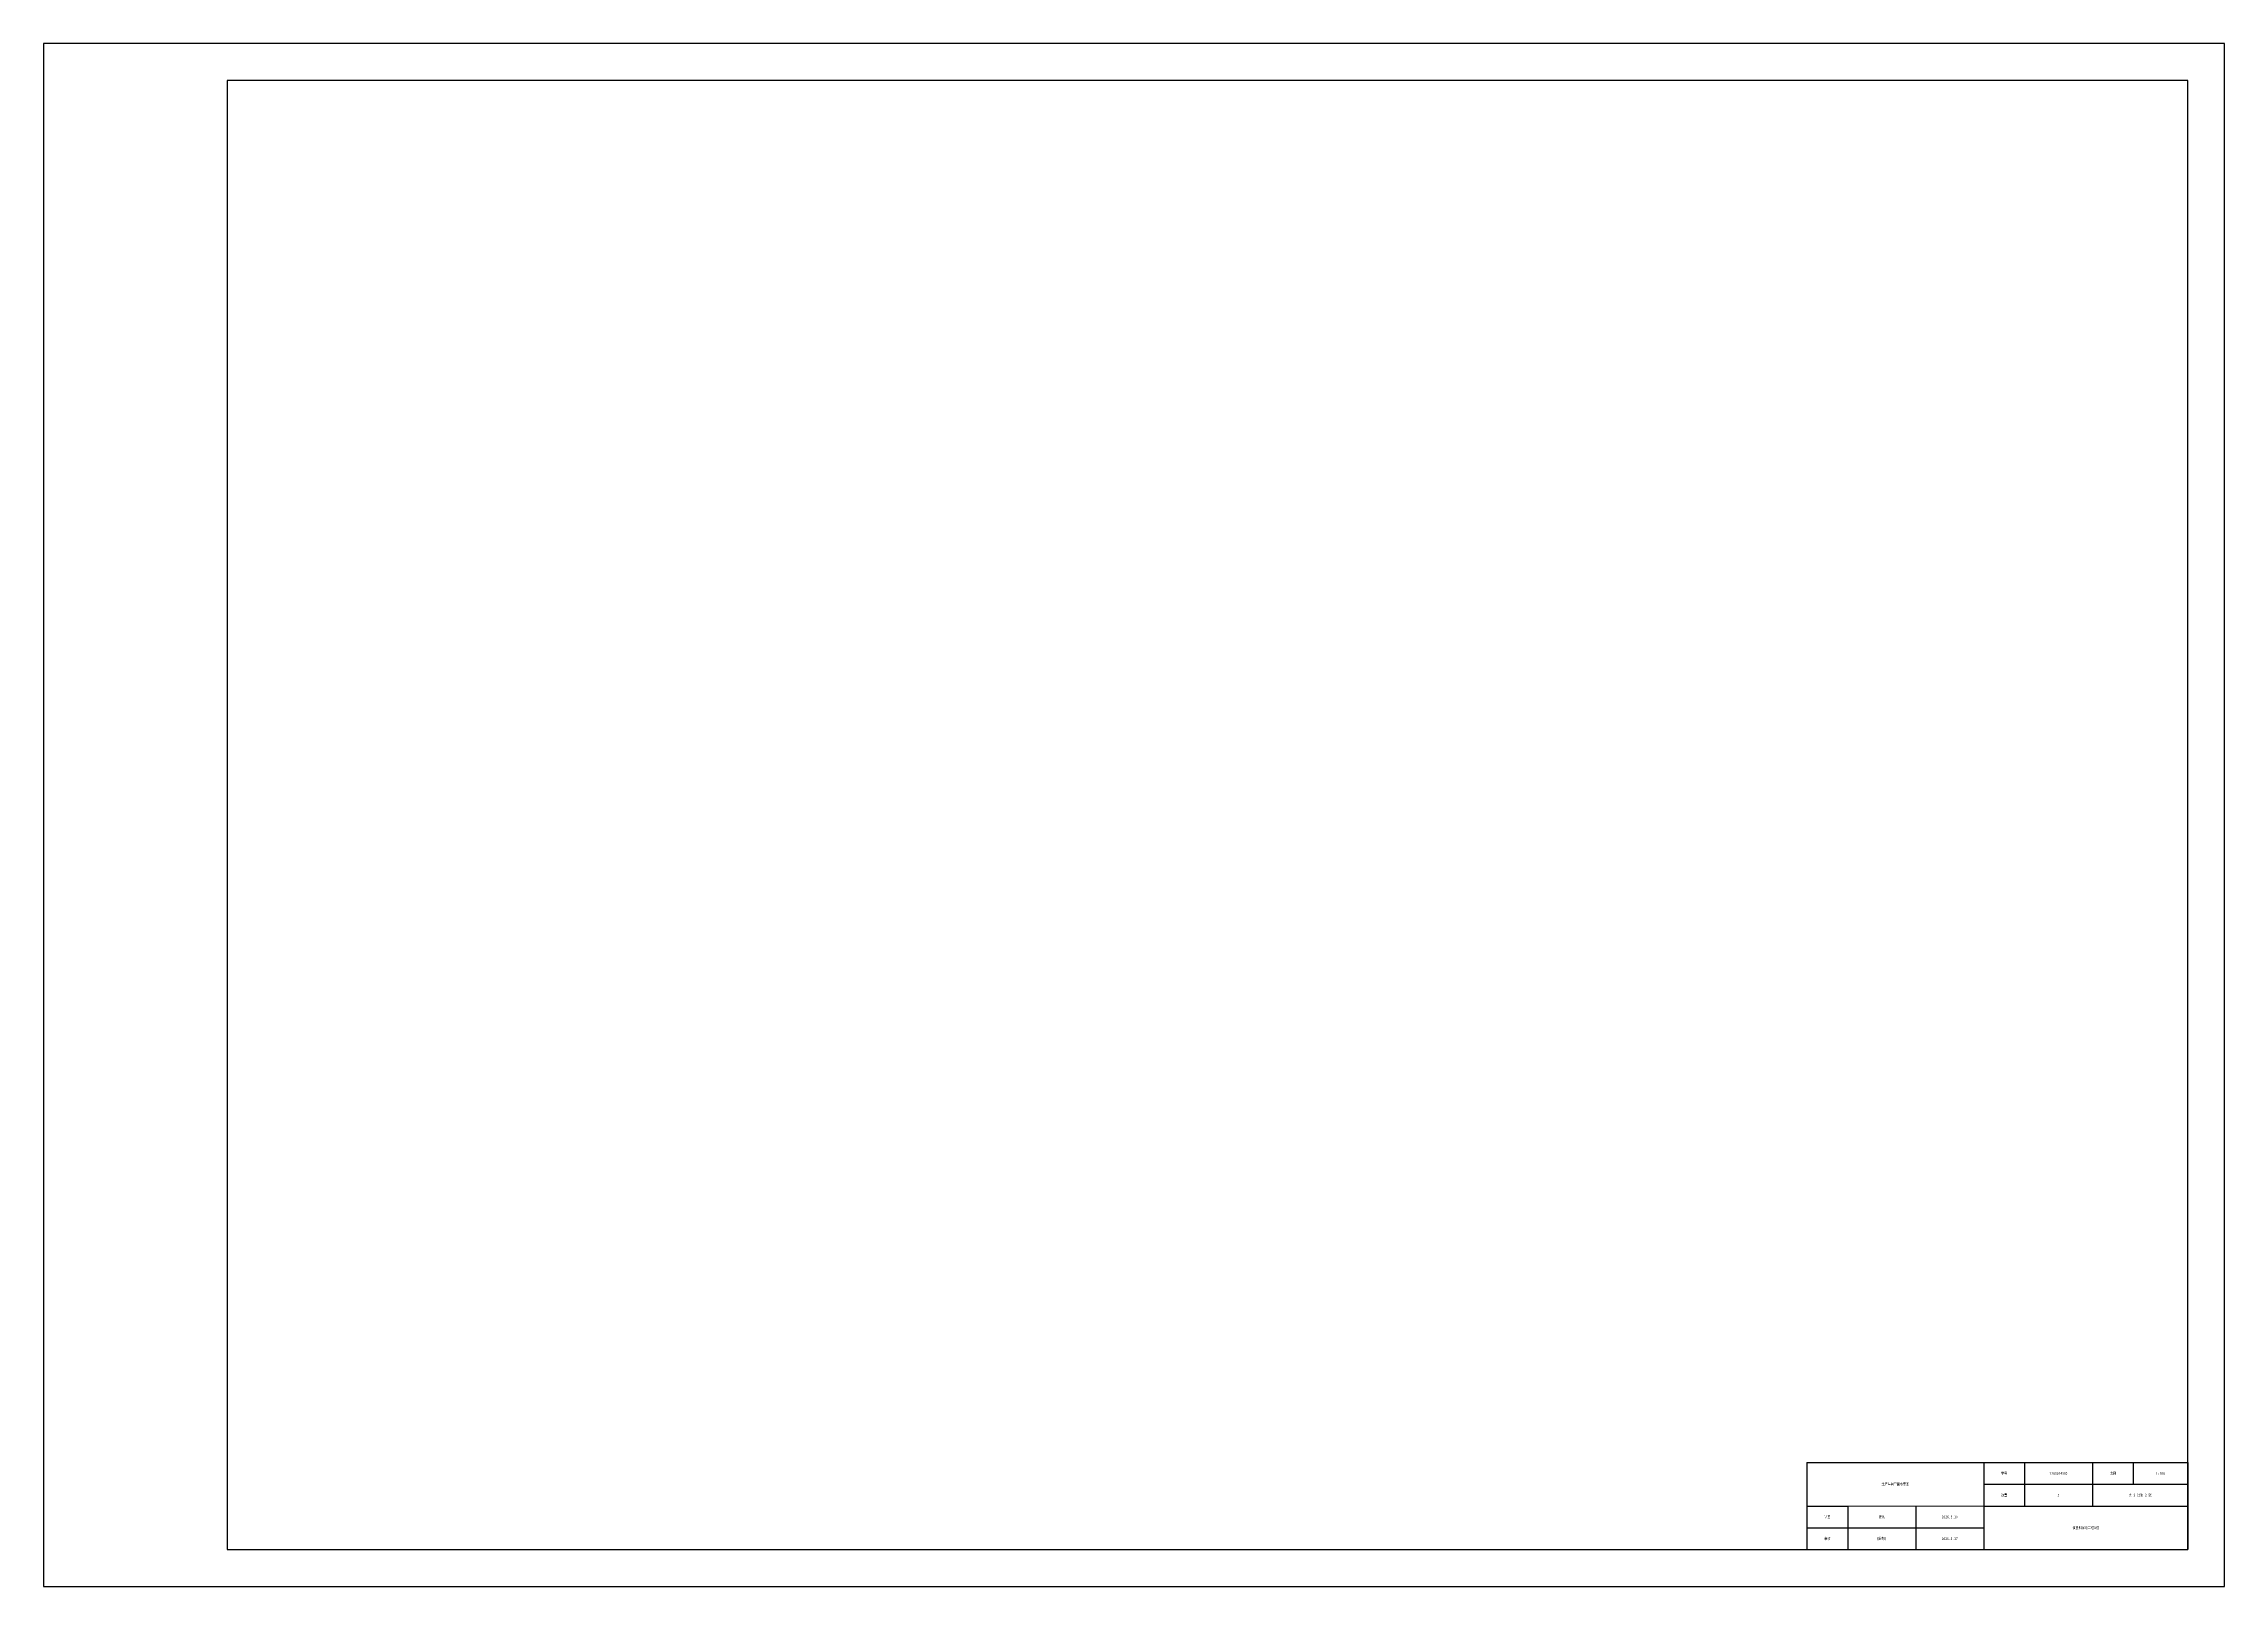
# Model space of a CAD drawing. Header units: millimetres. Extents: x 1365 to 2655, y 1344 to 1927.
# Drawn here: x 1365 to 2167, y 1344 to 1911 of the extents above; entities that cross this region are included whole.
import ezdxf

# ---------------------------------------------------------------- set-up
doc = ezdxf.new("R2010")
doc.units = ezdxf.units.MM
doc.layers.get('0').update_dxf_attribs({"color": 250})
doc.styles.add('3', font='simfang.ttf', dxfattribs={"width": 0.8, "height": 3})
doc.styles.add('6', font='simfang.ttf', dxfattribs={"width": 0.8, "height": 6})

# ---------------------------------------------------------------- blocks, each defined once
blk = doc.blocks.new('*T3')
at = {"color": 0, "lineweight": -2, "transparency": 16777216}
for p, q in [((0, 0), (140, 0)), ((0, 0), (0, -32)), ((65, 0), (65, -32)), ((80, 0), (80, -16)), ((105, 0), (105, -16)), ((120, 0), (120, -8)), ((140, 0), (140, -32)), ((65, -8), (140, -8)), ((0, -16), (15, -16)), ((15, -16), (15, -32)), ((40, -16), (40, -32)), ((65, -16), (140, -16)), ((0, -24), (65, -24)), ((0, -32), (140, -32))]:
    blk.add_line(p, q, dxfattribs=at)
at = {"color": 0, "linetype": 'ByBlock', "lineweight": 0, "transparency": 16777216}
blk.add_line((15, -16), (65, -16), dxfattribs=at)
at = {"color": 0, "lineweight": -3, "transparency": 16777216, "char_height": 1, "attachment_point": 5}
for s, insert, width, style in [('生产车间平面布置图', (32.5, -8), 58.763, '6'), ('学号', (72.5, -4), 8.763, '3'), ('2209014330', (92.5, -4), 18.763, '3'), ('比例', (112.5, -4), 8.763, '3'), ('1:100', (130, -4), 13.763, '3'), ('数量', (72.5, -12), 8.763, '3'), ('3', (92.5, -12), 18.763, '3'), ('共 3 张第 2 张', (122.5, -12), 28.763, '3'), ('制图', (7.5, -20), 8.763, '3'), ('夏凡', (27.5, -20), 18.763, '3'), ('2026.5.10', (52.5, -20), 18.763, '3'), ('食品科学与工程3班', (102.5, -24), 68.763, '3'), ('审核', (7.5, -28), 8.763, '3'), ('徐锦川', (27.5, -28), 18.763, '3'), ('2026.5.17', (52.5, -28), 18.763, '3')]:
    blk.add_mtext(s, dxfattribs=dict(at, insert=insert, width=width, style=style))

msp = doc.modelspace()

# ---------------------------------------------------------------- linework, layer by layer
at = {"color": 0}
for p, q in [((1364.85, 1911.246), (1364.85, 1344.246)), ((2166.75, 1911.246), (1364.85, 1911.246)), ((2166.75, 1344.246), (2166.75, 1911.246)), ((1432.35, 1897.746), (1432.35, 1357.746)), ((2153.25, 1897.746), (1432.35, 1897.746)), ((2153.25, 1357.746), (2153.25, 1897.746)), ((1432.35, 1357.746), (2153.25, 1357.746)), ((1364.85, 1344.246), (2166.75, 1344.246))]:
    msp.add_line(p, q, dxfattribs=at)

# ---------------------------------------------------------------- block references
msp.add_blockref('*T3', (2013.25, 1389.746))

doc.saveas('drawing.dxf')
